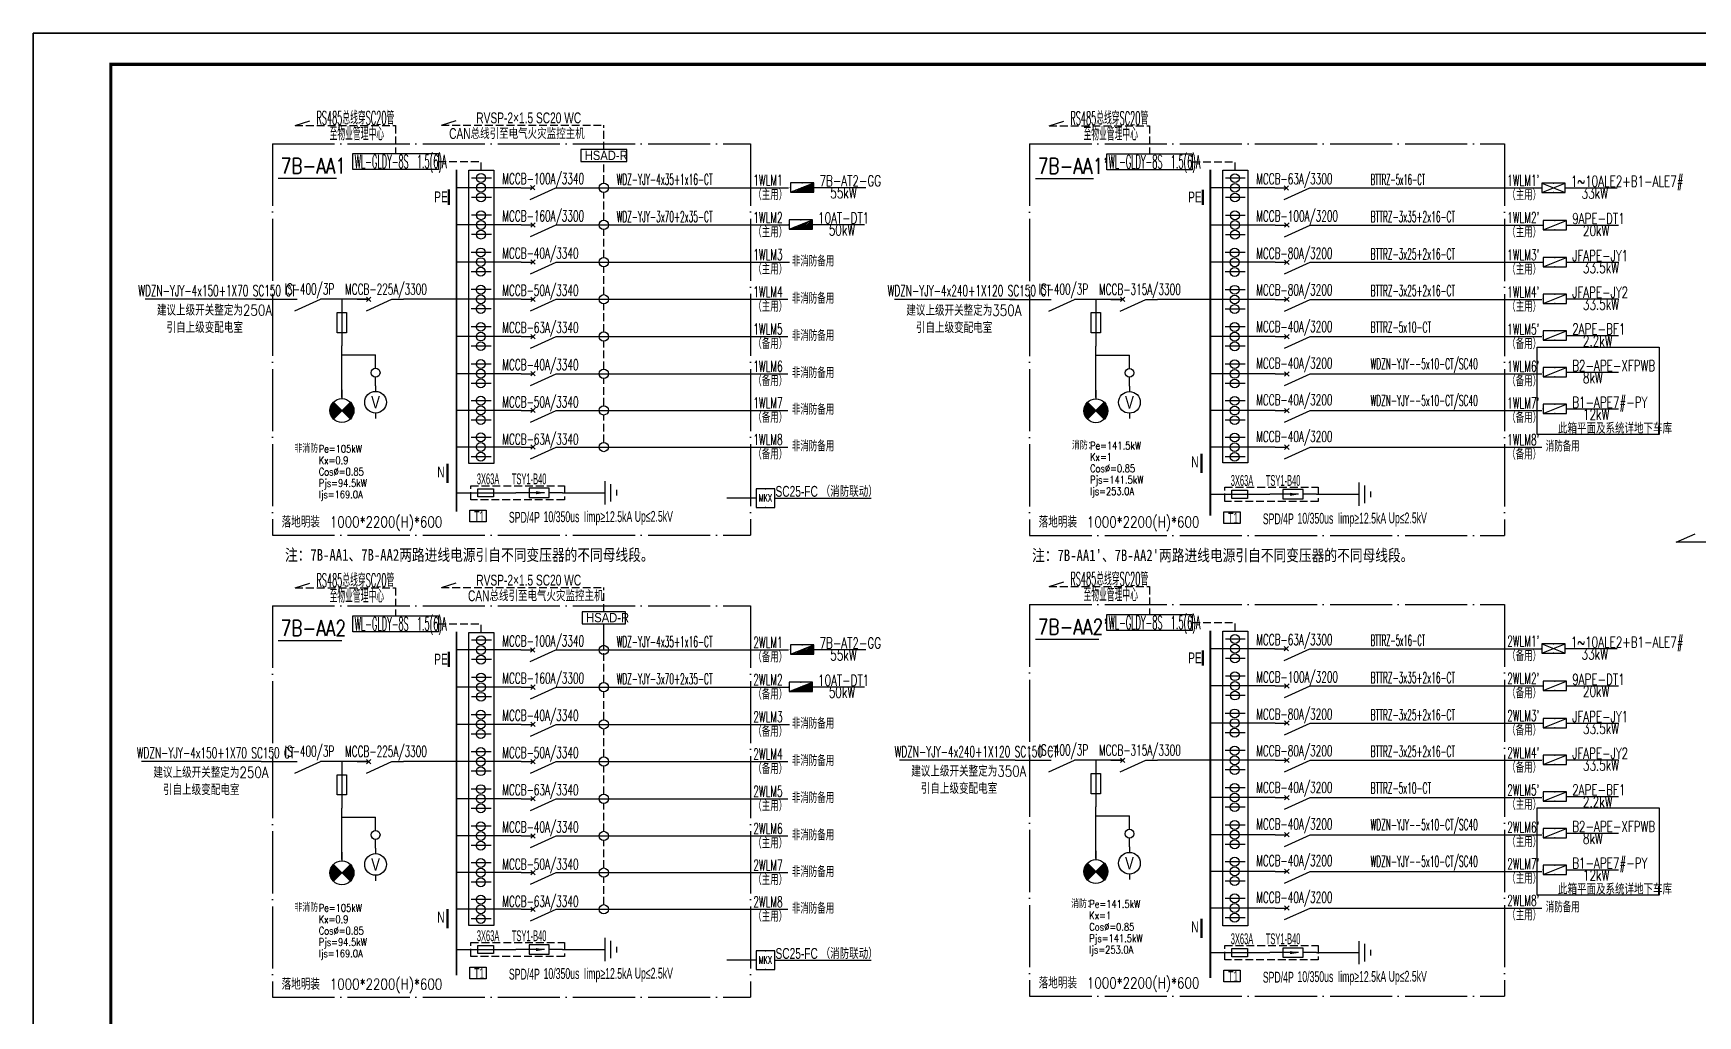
# Model space of a CAD drawing. Extents: x -127004 to 341119, y -13158 to 456864.
# Drawn here: x 240931 to 294555, y 214710 to 246361 of the extents above; entities that cross this region are included whole.
import ezdxf
from ezdxf.enums import TextEntityAlignment as Align

# ---------------------------------------------------------------- set-up
doc = ezdxf.new("R2010")
doc.units = 0
doc.header["$LTSCALE"] = 1000
doc.linetypes.add('DASH', pattern=[0.35, 0.25, -0.1])
doc.linetypes.add('DOTE', pattern=[2.42, 2, -0.2, 0.02, -0.2])
doc.layers.get('0').update_dxf_attribs({"linetype": 'CONTINUOUS'})
for name, color, linetype in [('D-TEXT', 7, 'CONTINUOUS'), ('DIM-箱柜', 3, 'CONTINUOUS'), ('DOTLN', 2, 'DASH'), ('EL-1', 4, 'DASH'), ('ELEMENT', 3, 'CONTINUOUS'), ('EQUIP-照明', 3, 'CONTINUOUS'), ('EQUIP-箱柜', 3, 'CONTINUOUS'), ('PUB_TEXT', 7, 'CONTINUOUS'), ('SHEBEI', 7, 'CONTINUOUS'), ('SIG_TEXT', 7, 'CONTINUOUS'), ('TEL_TEXT', 3, 'CONTINUOUS'), ('TEL_TITLE', 7, 'CONTINUOUS'), ('WIRE', 4, 'CONTINUOUS'), ('WIRE-照明', 1, 'CONTINUOUS'), ('XT', 6, 'CONTINUOUS'), ('内审意见修改', 2, 'CONTINUOUS')]:
    doc.layers.add(name, color=color, linetype=linetype)
doc.layers.add('内审要求修改2.10', color=6, linetype='CONTINUOUS', plot=False)
doc.styles.add('_COMPLEX', font='ros.shx', dxfattribs={"width": 0.6, "bigfont": 'jd.shx'})
doc.styles.add('_HZTXT', font='ROMANS2', dxfattribs={"width": 0.8, "bigfont": 'HZDF2'})
doc.styles.add('_SIMPLEX', font='SIMPLEX.shx', dxfattribs={"width": 0.8})
doc.styles.add('_TCH_LABEL', font='COMPLEX', dxfattribs={"bigfont": 'GBCBIG'})
doc.styles.add('_TEL_DIM', font='ROMANS2', dxfattribs={"width": 0.8, "height": 3.5, "bigfont": 'HZDF2'})
doc.styles.add('_XCSG', font='XCSG.shx', dxfattribs={"width": 0.6})
doc.styles.add('B', font='ROMANS2', dxfattribs={"width": 0.8, "bigfont": 'HZDF2'})
doc.styles.get("Standard").update_dxf_attribs({"font": 'GBENOR', "bigfont": 'GBCBIG'})
doc.styles.add('黑体', font='simhei.ttf', dxfattribs={"width": 0.8})

# ---------------------------------------------------------------- blocks, each defined once
blk = doc.blocks.new('SADF AGF AERG AER GER')
at = {"layer": 'DIM-箱柜'}
blk.add_lwpolyline([(-462150, -1228514), (-378050, -1228514), (-378050, -1287914), (-462150, -1287914)], close=True, dxfattribs=at)
blk = doc.blocks.new('A$C6873132B')
at = {"layer": 'DIM-箱柜'}
blk.add_blockref('SADF AGF AERG AER GER', (378050, 1287914), dxfattribs=at)
blk = doc.blocks.new('M_M0')
blk.add_line((-0.25, -0.2), (0, -0.75))
for points in [[(0, 0), (0, -0.25)], [(0, -1), (0, -0.75)]]:
    blk.add_lwpolyline(points)
at = {"width": 0.8, "flags": 9}
blk.add_attdef('S', (0.25, -0.5), '', height=0.2, dxfattribs=at)
blk = doc.blocks.new('M_M7')
for p, q in [((-0.25, -0.2), (0, -0.75)), ((-0.047, -0.297), (0.047, -0.203)), ((-0.047, -0.203), (0.047, -0.297))]:
    blk.add_line(p, q)
for points in [[(0, 0), (0, -0.25)], [(0, -0.75), (0, -1)]]:
    blk.add_lwpolyline(points)
at = {"width": 0.8, "flags": 9}
blk.add_attdef('S', (0.25, -0.5), '', height=0.2, dxfattribs=at)
blk = doc.blocks.new('M_M58MSL')
for points in [[(0, 0), (0, -0.167)], [(0, -0.833), (0, -1)]]:
    blk.add_lwpolyline(points)
blk.add_circle((0, -0.5), 0.333)
at = {"style": '_SIMPLEX', "width": 0.8, "flags": 8}
blk.add_attdef('$TEXT$', text='', height=0.333, dxfattribs=at).set_placement((0, -0.5), align=Align.MIDDLE_CENTER)
at = {"width": 0.8, "flags": 9}
blk.add_attdef('S', (0.25, -0.5), '', height=0.2, dxfattribs=at)
blk = doc.blocks.new('M_M12')
for p, q in [((-0.1, -0.717), (-0.1, -0.283)), ((-0.1, -0.283), (0.1, -0.283)), ((0.1, -0.283), (0.1, -0.717)), ((0.1, -0.717), (-0.1, -0.717))]:
    blk.add_line(p, q)
blk.add_lwpolyline([(0, 0), (0, -1)])
at = {"width": 0.8, "flags": 9}
blk.add_attdef('S', (0.25, -0.5), '', height=0.2, dxfattribs=at)
blk = doc.blocks.new('M_M57DRB')
for p, q in [((0.259, -0.374), (-0.259, -0.893)), ((0.259, -0.893), (-0.259, -0.374))]:
    blk.add_line(p, q)
blk.add_lwpolyline([(0, 0), (0, -0.267)])
blk.add_circle((0, -0.633), 0.367)
for points in [[(-0.13, -0.763), (-0.354, -0.538), (0, -0.633), (-0.259, -0.374)], [(0.13, -0.504), (0.354, -0.728), (0, -0.633), (0.259, -0.893)], [(0.225, -0.409), (0.354, -0.538), (0.13, -0.504), (0.354, -0.728)], [(0.259, -0.374), (0.259, -0.374), (0.225, -0.409), (0.354, -0.538)], [(-0.225, -0.858), (-0.354, -0.728), (-0.13, -0.763), (-0.354, -0.538)], [(-0.259, -0.893), (-0.259, -0.893), (-0.225, -0.858), (-0.354, -0.728)]]:
    blk.add_solid(points)
at = {"width": 0.8, "flags": 9}
blk.add_attdef('S', (0.25, -0.5), '', height=0.2, dxfattribs=at)
blk = doc.blocks.new('$equip$00001781')
blk.add_circle((0, 0), 0.5)
at = {"flags": 9}
blk.add_attdef('A', (0, 0), '', height=0.00002, dxfattribs=at)
blk = doc.blocks.new('$equip_U$00000105(JDQINJING)')
for p, q in [((0.5, 1), (-0.5, 1)), ((-0.5, 1), (-0.5, 0)), ((0.5, 0), (0.5, 1)), ((-0.5, 0), (0.5, 0))]:
    blk.add_line(p, q)
for p in [(0, 1), (-0.5, 0.5), (0, 0), (0.5, 0.5)]:
    blk.add_point(p)
at = {"color": 7, "style": '_TEL_DIM'}
blk.add_attdef('$TEXT$', text='', height=0.4, dxfattribs=at).set_placement((-0.002, 0.507), align=Align.MIDDLE_CENTER)
at = {"color": 7, "style": '_TEL_DIM', "flags": 1}
blk.add_attdef('A', text='', height=0.00002, dxfattribs=at).set_placement((0, 0), align=Align.MIDDLE_CENTER)
blk = doc.blocks.new('*X33')
at = {"color": 0}
for p, q in [((-247, 0), (-246, 2)), ((-212, 0), (-187, 25)), ((-177, 0), (-128, 49)), ((-141, 0), (-69, 72)), ((-106, 0), (-10, 96)), ((-71, 0), (49, 120)), ((-35, 0), (108, 143)), ((0, 0), (167, 167)), ((35, 0), (226, 190)), ((71, 0), (250, 179)), ((106, 0), (250, 144)), ((141, 0), (250, 109)), ((177, 0), (250, 73)), ((212, 0), (250, 38)), ((247, 0), (250, 3))]:
    blk.add_line(p, q, dxfattribs=at)
blk = doc.blocks.new('$equip$00001425')
for p, q in [((-0.75, 0), (0.75, 0.6)), ((0.75, 0.6), (-0.75, 0.6)), ((-0.75, 0.6), (-0.75, 0)), ((-0.75, 0), (0.75, 0)), ((0.75, 0), (0.75, 0.6))]:
    blk.add_line(p, q)
for p in [(-0.75, 0.3), (0, 0.6), (0, 0), (0.75, 0.3)]:
    blk.add_point(p)
blk.add_solid([(-0.75, 0), (0.75, 0), (0.75, 0.6)])
at = {"xscale": 0.00300000000061118, "yscale": 0.00300000000061118, "zscale": 0.00300000000061118}
blk.add_blockref('*X33', (0, 0), dxfattribs=at)
at = {"style": '_TCH_LABEL', "flags": 9}
blk.add_attdef('A', (0, 0), '', height=0.00002, dxfattribs=at)
blk = doc.blocks.new('M_M24')
for p, q in [((-0.25, -0.375), (0.25, -0.375)), ((-0.1875, -0.5), (0.1875, -0.5)), ((-0.0625, -0.625), (0.0625, -0.625))]:
    blk.add_line(p, q)
blk.add_lwpolyline([(0, 0), (0, -0.375)])
at = {"width": 0.8, "flags": 9}
blk.add_attdef('S', (0.25, -0.5), '', height=0.2, dxfattribs=at)
blk = doc.blocks.new('M_M17')
for p, q in [((-0.1, -0.717), (-0.1, -0.283)), ((-0.1, -0.283), (0.1, -0.283)), ((0.1, -0.283), (0.1, -0.717)), ((0, -0.383), (0, -0.717)), ((0.1, -0.717), (-0.1, -0.717))]:
    blk.add_line(p, q)
for points in [[(0, 0), (0, -0.283)], [(0, -0.717), (0, -1)]]:
    blk.add_lwpolyline(points)
for points in [[(-0.033, -0.567), (0.033, -0.567), (0, -0.367), (0.033, -0.567)], [(0.033, -0.567), (0, -0.367), (-0.033, -0.567), (0.033, -0.567)], [(0, -0.367), (-0.033, -0.567), (0.033, -0.567), (0, -0.367)]]:
    blk.add_solid(points)
at = {"width": 0.8, "flags": 9}
blk.add_attdef('S', (0.25, -0.5), '', height=0.2, dxfattribs=at)
blk = doc.blocks.new('T1')
at = {"layer": 'DOTLN', "linetype": 'DASH', "elevation": -4260}
blk.add_lwpolyline([(42028, 231032), (45043, 231032), (45043, 230576), (42028, 230576)], close=True, dxfattribs=at)
at = {"layer": 'ELEMENT', "elevation": -4260}
blk.add_lwpolyline([(42254, 230674), (42254, 230934), (42764, 230934), (42764, 230674)], close=True, dxfattribs=at)
at = {"layer": 'TEL_TEXT', "ltscale": 2}
blk.add_lwpolyline([(41994, 230241), (42528, 230241), (42528, 229865), (41994, 229865)], close=True, dxfattribs=at)
at = {"layer": 'WIRE-照明'}
for p, q in [((41567, 230804), (42330, 230804)), ((42330, 230804), (43480, 230804)), ((44980, 230804), (45793, 230804))]:
    blk.add_line(p, q, dxfattribs=at)
at = {"layer": 'ELEMENT', "yscale": 1500, "zscale": 1500}
for name, p, xscale, rotation in [('M_M24', (45793, 230804), 1500, 90), ('M_M17', (44980, 230804), -1500, 270)]:
    blk.add_blockref(name, p, dxfattribs=dict(at, xscale=xscale, rotation=rotation))
at = {"layer": 'TEL_TEXT', "ltscale": 2, "style": '_COMPLEX'}
for s, width, p in [('3X63A      TSY1-B40', 0.5, (42222, 231075)), ('T1', 0.6, (42135, 229861)), ('SPD/4P', 0.6, (43255, 229838)), ('10/350us', 0.6, (44372, 229857)), ('Iimp≥12.5kA', 0.6, (45671, 229858)), ('Up≤2.5kV', 0.6, (47309, 229868))]:
    blk.add_text(s, height=350, dxfattribs=dict(at, width=width)).set_placement(p)
blk = doc.blocks.new('$equip$00001424')
for p, q in [((-0.75, 0), (0.75, 0.6)), ((-0.75, 0.6), (0.75, 0)), ((0.75, 0.6), (-0.75, 0.6)), ((-0.75, 0.6), (-0.75, 0)), ((-0.75, 0), (0.75, 0)), ((0.75, 0), (0.75, 0.6))]:
    blk.add_line(p, q)
for p in [(-0.75, 0.3), (0, 0.6), (0, 0), (0.75, 0.3)]:
    blk.add_point(p)
at = {"style": '_TCH_LABEL', "flags": 9}
blk.add_attdef('A', (0, 0), '', height=0.00002, dxfattribs=at)
blk = doc.blocks.new('$equip$00001416')
for p, q in [((0.75, 0.6), (-0.75, 0.6)), ((-0.75, 0), (0.75, 0.6)), ((-0.75, 0.6), (-0.75, 0)), ((-0.75, 0), (0.75, 0)), ((0.75, 0), (0.75, 0.6))]:
    blk.add_line(p, q)
for p in [(-0.75, 0.3), (0, 0.6), (0, 0), (0.75, 0.3)]:
    blk.add_point(p)
at = {"style": '_TCH_LABEL', "flags": 9}
blk.add_attdef('A', (0, 0), '', height=0.00002, dxfattribs=at)

msp = doc.modelspace()

# ---------------------------------------------------------------- linework, layer by layer
at = {"color": 0}
for p, q in [((249367, 243386, 0), (249844, 243538, 0)), ((254082, 243399), (254559, 243550)), ((273657, 243382, 0), (274134, 243534, 0)), ((249367, 228494, 0), (249844, 228645, 0)), ((254082, 228506), (254559, 228658)), ((273657, 228534, 0), (274134, 228686, 0))]:
    msp.add_line(p, q, dxfattribs=at)
at = {"linetype": 'DASH'}
for p, q in [((249367, 243386, 0), (252604, 243386, 0)), ((252604, 243386, 0), (252604, 242486, 0)), ((254082, 243399), (259312, 243399)), ((259312, 242613), (259312, 243399)), ((273657, 243382, 0), (276894, 243382, 0)), ((276894, 243382, 0), (276894, 242482, 0)), ((253982, 242227), (255365, 242227)), ((255365, 241950), (255365, 242227)), ((259312, 241535), (259312, 242228)), ((278272, 242223), (279655, 242223)), ((279655, 241946), (279655, 242223)), ((259312, 240337), (259312, 241235)), ((259312, 239138), (259312, 240024)), ((259312, 237940), (259312, 238825)), ((259312, 236741), (259312, 237640)), ((259312, 235542), (259312, 236441)), ((259312, 234362), (259312, 235242)), ((259312, 233181), (259312, 234062)), ((249367, 228494, 0), (252604, 228494, 0)), ((252604, 228494, 0), (252604, 227594, 0)), ((254082, 228506), (259312, 228506)), ((259312, 227721), (259312, 228506)), ((273657, 228534, 0), (276894, 228534, 0)), ((276894, 228534, 0), (276894, 227634, 0)), ((278272, 227375), (279655, 227375)), ((279655, 227098), (279655, 227375)), ((253982, 227335), (255365, 227335)), ((255365, 227058), (255365, 227335)), ((259312, 225444), (259312, 227336)), ((259312, 226643), (259312, 227336)), ((259312, 225444), (259312, 226343)), ((259312, 224246), (259312, 225131)), ((259312, 223047), (259312, 223933)), ((259312, 221848), (259312, 222747)), ((259312, 220650), (259312, 221548)), ((259312, 219469), (259312, 220350)), ((259312, 218288), (259312, 219169))]:
    msp.add_line(p, q, dxfattribs=at)
at = {"color": 2, "elevation": 0}
for points in [[(251226, 242486), (253982, 242486), (253982, 241968), (251226, 241968)], [(275515, 242482), (278272, 242482), (278272, 241964), (275515, 241964)], [(251226, 227594), (253982, 227594), (253982, 227075), (251226, 227075)], [(275515, 227634), (278272, 227634), (278272, 227116), (275515, 227116)]]:
    msp.add_lwpolyline(points, close=True, dxfattribs=at)
at = {"color": 0}
for points in [[(254961, 241950), (255770, 241950), (255770, 232497), (254961, 232497)], [(279251, 241946), (280059, 241946), (280059, 232521), (279251, 232521)], [(254961, 227058), (255770, 227058), (255770, 217614), (254961, 217614)], [(279251, 227098), (280059, 227098), (280059, 217608), (279251, 217608)]]:
    msp.add_lwpolyline(points, close=True, dxfattribs=at)
at = {"linetype": 'Continuous', "const_width": 72.9}
for points in [[(254318, 241331), (254318, 240834)], [(278608, 241327), (278608, 240830)], [(278566, 232816), (278566, 232198)], [(254277, 232490), (254277, 231872)], [(254318, 226438), (254318, 225942)], [(278608, 226479), (278608, 225982)], [(254277, 218145), (254277, 217527)], [(278566, 217834), (278566, 217216)]]:
    msp.add_lwpolyline(points, dxfattribs=at)
for points in [[(289381, 236252), (293316, 236252), (293316, 233438), (289381, 233438)], [(289381, 221405), (293316, 221405), (293316, 218590), (289381, 218590)]]:
    msp.add_lwpolyline(points, close=True)
at = {"color": 2}
for centre in [(255356, 241697, 0), (255356, 241385, 0), (279645, 241693, 0), (279645, 241381, 0), (255356, 241075, 0), (279645, 241071, 0), (255356, 240499, 0), (255356, 240187, 0), (279645, 240495, 0), (279645, 240183, 0), (255356, 239876, 0), (279645, 239872, 0), (255348, 239300, 0), (279637, 239296, 0), (255348, 238988, 0), (255348, 238678, 0), (279637, 238984, 0), (279637, 238673, 0), (255348, 238102, 0), (279637, 238097, 0), (255348, 237790, 0), (255348, 237479, 0), (279637, 237785, 0), (279637, 237475, 0), (255348, 236903, 0), (279637, 236899, 0), (255348, 236591, 0), (279637, 236587, 0), (255348, 236280, 0), (279637, 236276, 0), (255348, 235704, 0), (255348, 235392, 0), (279637, 235700, 0), (279637, 235388, 0), (255348, 235082, 0), (279637, 235078, 0), (255348, 234524, 0), (255348, 234212, 0), (279637, 234519, 0), (279637, 234207, 0), (255348, 233901, 0), (279637, 233897, 0), (255348, 233343, 0), (279637, 233339, 0), (255348, 233031, 0), (255348, 232720, 0), (279637, 233027, 0), (279637, 232716, 0), (255356, 226805, 0), (279645, 226845, 0), (255356, 226493, 0), (255356, 226182, 0), (279645, 226533, 0), (279645, 226223, 0), (279645, 225647, 0), (255356, 225606, 0), (255356, 225294, 0), (279645, 225335, 0), (255356, 224984, 0), (279645, 225024, 0), (255348, 224408, 0), (255348, 224096, 0), (279637, 224448, 0), (279637, 224136, 0), (255348, 223785, 0), (279637, 223826, 0), (255348, 223209, 0), (279637, 223250, 0), (279637, 222938, 0), (255348, 222897, 0), (255348, 222587, 0), (279637, 222627, 0), (255348, 222010, 0), (279637, 222051, 0), (255348, 221698, 0), (255348, 221388, 0), (279637, 221739, 0), (279637, 221429, 0), (255348, 220812, 0), (279637, 220852, 0), (255348, 220500, 0), (279637, 220540, 0), (255348, 220189, 0), (279637, 220230, 0), (255348, 219631, 0), (255348, 219319, 0), (279637, 219672, 0), (279637, 219360, 0), (255348, 219009, 0), (279637, 219049, 0), (255348, 218450, 0), (255348, 218138, 0), (279637, 218491, 0), (279637, 218179, 0), (255348, 217828, 0), (279637, 217868, 0)]:
    msp.add_circle(centre, 143, dxfattribs=at)
for centre in [(251959, 235426), (276248, 235422), (251959, 220534), (276248, 220574)]:
    msp.add_circle(centre, 143)
at = {"layer": 'EQUIP-照明', "linetype": 'ByBlock'}
for points in [[(258571, 242228), (260053, 242228), (260053, 242613), (258571, 242613)], [(258616, 227336), (260007, 227336), (260007, 227721), (258616, 227721)]]:
    msp.add_lwpolyline(points, close=True, dxfattribs=at)
at = {"layer": 'PUB_TEXT', "color": 2}
for p, q in [((250699, 241680), (248825, 241680)), ((275091, 241676), (273216, 241676)), ((250869, 226788), (248825, 226788)), ((275260, 226828), (273216, 226828))]:
    msp.add_line(p, q, dxfattribs=at)
at = {"layer": 'SHEBEI', "linetype": 'DOTE'}
for p, q in [((248638, 242804), (264038, 242804)), ((248638, 242804), (248638, 230191)), ((264038, 242804), (264038, 230191)), ((273030, 242800), (288328, 242800)), ((273030, 242800), (273030, 230177)), ((288328, 242800), (288328, 230177)), ((248638, 230191), (264038, 230191)), ((273030, 230177), (288328, 230177)), ((248638, 227912), (264038, 227912)), ((248638, 227912), (248638, 215304)), ((264038, 227912), (264038, 215304)), ((273030, 227953), (288328, 227953)), ((273030, 227953), (273030, 215340)), ((288328, 227953), (288328, 215340)), ((248638, 215304), (264038, 215304)), ((273030, 215340), (288328, 215340))]:
    msp.add_line(p, q, dxfattribs=at)
at = {"layer": 'TEL_TITLE'}
msp.add_lwpolyline([(240931, 186961), (325031, 186961), (325031, 246361), (240931, 246361)], close=True, dxfattribs=at)
at = {"layer": 'TEL_TITLE', "const_width": 100}
msp.add_lwpolyline([(243431, 187961), (324031, 187961), (324031, 245361), (243431, 245361)], close=True, dxfattribs=at)
at = {"layer": 'WIRE', "color": 4}
for p, q in [((255690, 241697, 0), (255048, 241697, 0)), ((255690, 241385, 0), (255048, 241385, 0)), ((279980, 241693, 0), (279337, 241693, 0)), ((279980, 241381, 0), (279337, 241381, 0)), ((255690, 241075, 0), (255048, 241075, 0)), ((279980, 241071, 0), (279337, 241071, 0)), ((255690, 240499, 0), (255048, 240499, 0)), ((279980, 240495, 0), (279337, 240495, 0)), ((255690, 240187, 0), (255048, 240187, 0)), ((255690, 239876, 0), (255048, 239876, 0)), ((279980, 240183, 0), (279337, 240183, 0)), ((279980, 239872, 0), (279337, 239872, 0)), ((255683, 239300, 0), (255040, 239300, 0)), ((279972, 239296, 0), (279329, 239296, 0)), ((255683, 238988, 0), (255040, 238988, 0)), ((255683, 238678, 0), (255040, 238678, 0)), ((279972, 238984, 0), (279329, 238984, 0)), ((279972, 238673, 0), (279329, 238673, 0)), ((255683, 238102, 0), (255040, 238102, 0)), ((279972, 238097, 0), (279329, 238097, 0)), ((255683, 237790, 0), (255040, 237790, 0)), ((279972, 237785, 0), (279329, 237785, 0)), ((255683, 237479, 0), (255040, 237479, 0)), ((279972, 237475, 0), (279329, 237475, 0)), ((255683, 236903, 0), (255040, 236903, 0)), ((255683, 236591, 0), (255040, 236591, 0)), ((279972, 236899, 0), (279329, 236899, 0)), ((279972, 236587, 0), (279329, 236587, 0)), ((255683, 236280, 0), (255040, 236280, 0)), ((279972, 236276, 0), (279329, 236276, 0)), ((255683, 235704, 0), (255040, 235704, 0)), ((279972, 235700, 0), (279329, 235700, 0)), ((255683, 235392, 0), (255040, 235392, 0)), ((255683, 235082, 0), (255040, 235082, 0)), ((279972, 235388, 0), (279329, 235388, 0)), ((279972, 235078, 0), (279329, 235078, 0)), ((255683, 234524, 0), (255040, 234524, 0)), ((279972, 234519, 0), (279329, 234519, 0)), ((255683, 234212, 0), (255040, 234212, 0)), ((255683, 233901, 0), (255040, 233901, 0)), ((279972, 234207, 0), (279329, 234207, 0)), ((279972, 233897, 0), (279329, 233897, 0)), ((255683, 233343, 0), (255040, 233343, 0)), ((279972, 233339, 0), (279329, 233339, 0)), ((255683, 233031, 0), (255040, 233031, 0)), ((279972, 233027, 0), (279329, 233027, 0)), ((255683, 232720, 0), (255040, 232720, 0)), ((279972, 232716, 0), (279329, 232716, 0)), ((279980, 226845, 0), (279337, 226845, 0)), ((255690, 226805, 0), (255048, 226805, 0)), ((255690, 226493, 0), (255048, 226493, 0)), ((279980, 226533, 0), (279337, 226533, 0)), ((255690, 226182, 0), (255048, 226182, 0)), ((279980, 226223, 0), (279337, 226223, 0)), ((255690, 225606, 0), (255048, 225606, 0)), ((255690, 225294, 0), (255048, 225294, 0)), ((279980, 225647, 0), (279337, 225647, 0)), ((279980, 225335, 0), (279337, 225335, 0)), ((255690, 224984, 0), (255048, 224984, 0)), ((279980, 225024, 0), (279337, 225024, 0)), ((255683, 224408, 0), (255040, 224408, 0)), ((279972, 224448, 0), (279329, 224448, 0)), ((255683, 224096, 0), (255040, 224096, 0)), ((255683, 223785, 0), (255040, 223785, 0)), ((279972, 224136, 0), (279329, 224136, 0)), ((279972, 223826, 0), (279329, 223826, 0)), ((255683, 223209, 0), (255040, 223209, 0)), ((279972, 223250, 0), (279329, 223250, 0)), ((255683, 222897, 0), (255040, 222897, 0)), ((255683, 222587, 0), (255040, 222587, 0)), ((279972, 222938, 0), (279329, 222938, 0)), ((279972, 222627, 0), (279329, 222627, 0)), ((255683, 222010, 0), (255040, 222010, 0)), ((279972, 222051, 0), (279329, 222051, 0)), ((255683, 221698, 0), (255040, 221698, 0)), ((279972, 221739, 0), (279329, 221739, 0)), ((255683, 221388, 0), (255040, 221388, 0)), ((279972, 221429, 0), (279329, 221429, 0)), ((255683, 220812, 0), (255040, 220812, 0)), ((255683, 220500, 0), (255040, 220500, 0)), ((279972, 220852, 0), (279329, 220852, 0)), ((279972, 220540, 0), (279329, 220540, 0)), ((255683, 220189, 0), (255040, 220189, 0)), ((279972, 220230, 0), (279329, 220230, 0)), ((255683, 219631, 0), (255040, 219631, 0)), ((279972, 219672, 0), (279329, 219672, 0)), ((279972, 219360, 0), (279329, 219360, 0)), ((255683, 219319, 0), (255040, 219319, 0)), ((255683, 219009, 0), (255040, 219009, 0)), ((279972, 219049, 0), (279329, 219049, 0)), ((255683, 218450, 0), (255040, 218450, 0)), ((279972, 218491, 0), (279329, 218491, 0)), ((255683, 218138, 0), (255040, 218138, 0)), ((255683, 217828, 0), (255040, 217828, 0)), ((279972, 218179, 0), (279329, 218179, 0)), ((279972, 217868, 0), (279329, 217868, 0))]:
    msp.add_line(p, q, dxfattribs=at)
at = {"layer": 'WIRE-照明'}
for p, q in [((256641, 241385), (254566, 241385)), ((258141, 241385), (259169, 241385)), ((258687, 241385), (265258, 241385)), ((266081, 241397), (267755, 241397)), ((280931, 241381), (278856, 241381)), ((282431, 241381), (283459, 241381)), ((282977, 241381), (289547, 241381)), ((290287, 241384), (291961, 241384)), ((256653, 240187), (254566, 240187)), ((258153, 240187), (259252, 240187)), ((258770, 240187), (265290, 240187)), ((266035, 240199), (267708, 240199)), ((280943, 240183), (278856, 240183)), ((282443, 240183), (283542, 240183)), ((283059, 240183), (289580, 240183)), ((290330, 240183), (292004, 240183)), ((256653, 238988), (254566, 238988)), ((258153, 238988), (259252, 238988)), ((258770, 238988), (265290, 238988)), ((280943, 238984), (278856, 238984)), ((282443, 238984), (283542, 238984)), ((283059, 238984), (289580, 238984)), ((290330, 238984), (292004, 238984)), ((248272, 237790), (244532, 237790)), ((248104, 237790), (249166, 237790)), ((251700, 237790), (250463, 237790)), ((254566, 237790), (252862, 237790)), ((256653, 237790), (254566, 237790)), ((258153, 237790), (259252, 237790)), ((258770, 237790), (265243, 237790)), ((272561, 237785), (268675, 237785)), ((272394, 237785), (273456, 237785)), ((275990, 237785), (274752, 237785)), ((278856, 237785), (277152, 237785)), ((280943, 237785), (278856, 237785)), ((282443, 237785), (283542, 237785)), ((283059, 237785), (289533, 237785)), ((290330, 237803), (292004, 237803)), ((256653, 236591), (254566, 236591)), ((258153, 236591), (259252, 236591)), ((258770, 236591), (265243, 236591)), ((280943, 236587), (278856, 236587)), ((282443, 236587), (283542, 236587)), ((283059, 236587), (289533, 236587)), ((290330, 236622), (292004, 236622)), ((250876, 234630), (250876, 236290)), ((250876, 236000), (251959, 236000)), ((251959, 235571), (251959, 236000)), ((275166, 234626), (275166, 236285)), ((275166, 235996), (276248, 235996)), ((276248, 235567), (276248, 235996)), ((290330, 235442), (292004, 235442)), ((251959, 235000), (251959, 235285)), ((256653, 235392), (254566, 235392)), ((258153, 235392), (259252, 235392)), ((258770, 235392), (265243, 235392)), ((276248, 234996), (276248, 235281)), ((280943, 235388), (278856, 235388)), ((282443, 235388), (283542, 235388)), ((283059, 235388), (289533, 235388)), ((256653, 234212), (254566, 234212)), ((258153, 234212), (259252, 234212)), ((258770, 234212), (265243, 234212)), ((280943, 234207), (278856, 234207)), ((282443, 234207), (283542, 234207)), ((283059, 234207), (289533, 234207)), ((290330, 234261), (292004, 234261)), ((256653, 233031), (254566, 233031)), ((258153, 233031), (259252, 233031)), ((258770, 233031), (265243, 233031)), ((280943, 233027), (278856, 233027)), ((282443, 233027), (283542, 233027)), ((283059, 233027), (289533, 233027)), ((264219, 231387), (263271, 231387)), ((264819, 231387), (267925, 231387)), ((256641, 226493), (254566, 226493)), ((258141, 226493), (259169, 226493)), ((258141, 226493), (259169, 226493)), ((258687, 226493), (265258, 226493)), ((266081, 226505), (267755, 226505)), ((280931, 226533), (278856, 226533)), ((282431, 226533), (283459, 226533)), ((282431, 226533), (283459, 226533)), ((282431, 226533), (283459, 226533)), ((282977, 226533), (289547, 226533)), ((290287, 226536), (291961, 226536)), ((256653, 225294), (254566, 225294)), ((258153, 225294), (259252, 225294)), ((258153, 225294), (259252, 225294)), ((258770, 225294), (265290, 225294)), ((266035, 225306), (267708, 225306)), ((280943, 225335), (278856, 225335)), ((282443, 225335), (283542, 225335)), ((282443, 225335), (283542, 225335)), ((282443, 225335), (283542, 225335)), ((283059, 225335), (289580, 225335)), ((290330, 225335), (292004, 225335)), ((256653, 224096), (254566, 224096)), ((258153, 224096), (259252, 224096)), ((258153, 224096), (259252, 224096)), ((258770, 224096), (265290, 224096)), ((280943, 224136), (278856, 224136)), ((282443, 224136), (283542, 224136)), ((282443, 224136), (283542, 224136)), ((282443, 224136), (283542, 224136)), ((283059, 224136), (289580, 224136)), ((290330, 224136), (292004, 224136)), ((248272, 222897), (244418, 222897)), ((248272, 222897), (249166, 222897)), ((251700, 222897), (250463, 222897)), ((254566, 222897), (252862, 222897)), ((256653, 222897), (254566, 222897)), ((258153, 222897), (259252, 222897)), ((258153, 222897), (259252, 222897)), ((258770, 222897), (265243, 222897)), ((272561, 222938), (268834, 222938)), ((272561, 222938), (273456, 222938)), ((275990, 222938), (274752, 222938)), ((278856, 222938), (277152, 222938)), ((280943, 222938), (278856, 222938)), ((282443, 222938), (283542, 222938)), ((282443, 222938), (283542, 222938)), ((282443, 222938), (283542, 222938)), ((283059, 222938), (289533, 222938)), ((290330, 222955), (292004, 222955)), ((256653, 221698), (254566, 221698)), ((258153, 221698), (259252, 221698)), ((258153, 221698), (259252, 221698)), ((258770, 221698), (265243, 221698)), ((280943, 221739), (278856, 221739)), ((282443, 221739), (283542, 221739)), ((282443, 221739), (283542, 221739)), ((282443, 221739), (283542, 221739)), ((283059, 221739), (289533, 221739)), ((290330, 221775), (292004, 221775)), ((250876, 219738), (250876, 221397)), ((250876, 221108), (251959, 221108)), ((251959, 220678), (251959, 221108)), ((275166, 219779), (275166, 221438)), ((275166, 221148), (276248, 221148)), ((276248, 220719), (276248, 221148)), ((256653, 220500), (254566, 220500)), ((258153, 220500), (259252, 220500)), ((258153, 220500), (259252, 220500)), ((258770, 220500), (265243, 220500)), ((276248, 220148), (276248, 220433)), ((280943, 220540), (278856, 220540)), ((282443, 220540), (283542, 220540)), ((282443, 220540), (283542, 220540)), ((282443, 220540), (283542, 220540)), ((283059, 220540), (289533, 220540)), ((290330, 220594), (292004, 220594)), ((251959, 220108), (251959, 220393)), ((280943, 219360), (278856, 219360)), ((282443, 219360), (283542, 219360)), ((282443, 219360), (283542, 219360)), ((282443, 219360), (283542, 219360)), ((283059, 219360), (289533, 219360)), ((290330, 219413), (292004, 219413)), ((256653, 219319), (254566, 219319)), ((258153, 219319), (259252, 219319)), ((258153, 219319), (259252, 219319)), ((258770, 219319), (265243, 219319)), ((256653, 218138), (254566, 218138)), ((258153, 218138), (259252, 218138)), ((258153, 218138), (259252, 218138)), ((258770, 218138), (265243, 218138)), ((280943, 218179), (278856, 218179)), ((282443, 218179), (283542, 218179)), ((282443, 218179), (283542, 218179)), ((282443, 218179), (283542, 218179)), ((283059, 218179), (289533, 218179)), ((264219, 216499), (263271, 216499)), ((264819, 216499), (267925, 216499))]:
    msp.add_line(p, q, dxfattribs=at)
at = {"layer": 'WIRE-照明', "const_width": 60}
for points in [[(254566, 241970), (254566, 230947)], [(278856, 241966), (278856, 230823)], [(254566, 227078), (254566, 216010)], [(278856, 227119), (278856, 215924)]]:
    msp.add_lwpolyline(points, dxfattribs=at)
at = {"layer": 'XT'}
for p, q in [((293857, 229969), (294472, 230236)), ((299363, 229969), (293857, 229969))]:
    msp.add_line(p, q, dxfattribs=at)

# ---------------------------------------------------------------- block references
at = {"layer": 'DIM-箱柜'}
msp.add_blockref('SADF AGF AERG AER GER', (703081, 1474875), dxfattribs=at)
at = {"layer": 'EL-1'}
for p in [(212999, 754), (237289, 704), (212999, -13964), (237289, -14063)]:
    msp.add_blockref('T1', p, dxfattribs=at)
at = {"layer": 'ELEMENT', "xscale": 1500, "yscale": 1500, "zscale": 1500, "rotation": 90}
for p in [(256641, 241385), (280931, 241381), (256653, 240187), (280943, 240183), (256653, 238988), (280943, 238984), (251362, 237790), (256653, 237790), (275652, 237785), (280943, 237785), (256653, 236591), (280943, 236587), (256653, 235392), (280943, 235388), (256653, 234212), (280943, 234207), (256653, 233031), (280943, 233027), (256641, 226493), (256641, 226493), (280931, 226533), (256653, 225294), (256653, 225294), (280943, 225335), (256653, 224096), (256653, 224096), (280943, 224136), (251362, 222897), (256653, 222897), (256653, 222897), (275652, 222938), (280943, 222938), (256653, 221698), (256653, 221698), (280943, 221739), (256653, 220500), (256653, 220500), (280943, 220540), (256653, 219319), (256653, 219319), (280943, 219360), (280943, 218179), (256653, 218138), (256653, 218138)]:
    msp.add_blockref('M_M7', p, dxfattribs=at)
at = {"layer": 'ELEMENT', "linetype": 'ByBlock', "xscale": 1500, "yscale": 1500, "zscale": 1500, "rotation": 90}
for p in [(249060, 237790), (273350, 237785), (249060, 222897), (273350, 222938)]:
    msp.add_blockref('M_M0', p, dxfattribs=at)
at = {"layer": 'ELEMENT'}
for name, p, xscale, yscale, zscale in [('M_M12', (250876, 237790), 1500, 1500, 1500), ('M_M12', (275166, 237785), 1500, 1500, 1500), ('M_M57DRB', (250876, 234869), 1050, 1050, 1050), ('M_M57DRB', (275166, 234865), 1050, 1050, 1050), ('M_M12', (250876, 222897), 1500, 1500, 1500), ('M_M12', (275166, 222938), 1500, 1500, 1500), ('M_M57DRB', (250876, 219977), 1050, 1050, 1050), ('M_M57DRB', (275166, 220017), 1050, 1050, 1050)]:
    msp.add_blockref(name, p, dxfattribs=dict(at, xscale=xscale, yscale=yscale, zscale=zscale))
ref = msp.add_blockref('M_M58MSL', (251959, 235000), dxfattribs=dict(at, xscale=1050, yscale=1050, zscale=1050))
ref.add_attrib('$TEXT$', 'V', dxfattribs={"layer": '0', "height": 400, "style": '_XCSG', "width": 0.8, "flags": 8}).set_placement((251959, 234475), align=Align.MIDDLE_CENTER)
ref = msp.add_blockref('M_M58MSL', (276248, 234996), dxfattribs=dict(at, xscale=1050, yscale=1050, zscale=1050))
ref.add_attrib('$TEXT$', 'V', dxfattribs={"layer": '0', "height": 400, "style": '_XCSG', "width": 0.8, "flags": 8}).set_placement((276248, 234471), align=Align.MIDDLE_CENTER)
ref = msp.add_blockref('M_M58MSL', (251959, 220108), dxfattribs=dict(at, xscale=1050, yscale=1050, zscale=1050))
ref.add_attrib('$TEXT$', 'V', dxfattribs={"layer": '0', "height": 400, "style": '_XCSG', "width": 0.8, "flags": 8}).set_placement((251959, 219583), align=Align.MIDDLE_CENTER)
ref = msp.add_blockref('M_M58MSL', (276248, 220148), dxfattribs=dict(at, xscale=1050, yscale=1050, zscale=1050))
ref.add_attrib('$TEXT$', 'V', dxfattribs={"layer": '0', "height": 400, "style": '_XCSG', "width": 0.8, "flags": 8}).set_placement((276248, 219623), align=Align.MIDDLE_CENTER)
at = {"layer": 'EQUIP-照明', "linetype": 'ByBlock', "xscale": 300, "yscale": 300, "zscale": 300}
for p in [(259312, 241385), (259312, 240187), (259312, 238988), (259312, 237790), (259312, 236591), (259312, 235392), (259312, 234212), (259312, 233031), (259312, 226493), (259312, 225294), (259312, 224096), (259312, 222897), (259312, 221698), (259312, 220500), (259312, 219319), (259312, 218138)]:
    msp.add_blockref('$equip$00001781', p, dxfattribs=at)
at = {"layer": 'EQUIP-箱柜', "xscale": 500, "yscale": 500, "zscale": 500}
for name, p in [('$equip$00001425', (265706, 241247)), ('$equip$00001424', (289912, 241234)), ('$equip$00001425', (265660, 240049)), ('$equip$00001416', (289955, 240033)), ('$equip$00001416', (289955, 238834)), ('$equip$00001416', (289955, 237653)), ('$equip$00001416', (289955, 236472)), ('$equip$00001416', (289955, 235292)), ('$equip$00001416', (289955, 234111)), ('$equip$00001425', (265706, 226355)), ('$equip$00001424', (289912, 226386)), ('$equip$00001425', (265660, 225156)), ('$equip$00001416', (289955, 225185)), ('$equip$00001416', (289955, 223986)), ('$equip$00001416', (289955, 222805)), ('$equip$00001416', (289955, 221625)), ('$equip$00001416', (289955, 220444)), ('$equip$00001416', (289955, 219263))]:
    msp.add_blockref(name, p, dxfattribs=at)
at = {"layer": 'EQUIP-箱柜'}
ref = msp.add_blockref('$equip_U$00000105(JDQINJING)', (264519, 231087), dxfattribs=dict(at, xscale=600, yscale=600, zscale=600))
ref.add_attrib('$TEXT$', 'MKX', dxfattribs={"layer": '0', "color": 7, "height": 240, "style": '_TEL_DIM', "width": 0.6}).set_placement((264518, 231391), align=Align.MIDDLE_CENTER)
ref = msp.add_blockref('$equip_U$00000105(JDQINJING)', (264519, 216199), dxfattribs=dict(at, xscale=600, yscale=600, zscale=600))
ref.add_attrib('$TEXT$', 'MKX', dxfattribs={"layer": '0', "color": 7, "height": 240, "style": '_TEL_DIM', "width": 0.6}).set_placement((264518, 216503), align=Align.MIDDLE_CENTER)
at = {"layer": '内审要求修改2.10'}
msp.add_blockref('A$C6873132B', (325031, 186961), dxfattribs=at)

# ---------------------------------------------------------------- texts
at = {"layer": 'D-TEXT', "color": 0, "style": '_HZTXT', "width": 0.45}
for s, height, p in [('RS485总线穿SC20管', 428.57, (250054, 243421, 0)), ('RS485总线穿SC20管', 428.57, (274343, 243416, 0)), ('至物业管理中心', 428.6, (250477, 242908, 0)), ('至物业管理中心', 428.6, (274766, 242904, 0)), ('RS485总线穿SC20管', 428.57, (250054, 228528, 0)), ('RS485总线穿SC20管', 428.57, (274343, 228569, 0)), ('至物业管理中心', 428.6, (250477, 228015, 0)), ('至物业管理中心', 428.6, (274766, 228056, 0))]:
    msp.add_text(s, height=height, dxfattribs=at).set_placement(p)
at = {"layer": 'PUB_TEXT', "color": 2, "style": '_HZTXT', "width": 0.8}
for s, p in [('7B-AA1', (248901, 241841)), ("7B-AA1'", (273293, 241836)), ('7B-AA2', (248901, 226948)), ("7B-AA2'", (273293, 226989))]:
    msp.add_text(s, height=500, dxfattribs=at).set_placement(p)
at = {"layer": 'PUB_TEXT', "style": '_HZTXT'}
for s, height, width, p in [('WDZ-YJY-4x35+1x16-CT', 350, 0.5, (259729, 241479)), ('1WLM1', 350, 0.6, (264129, 241453)), ('（主用）', 350, 0.6, (264129, 240986)), ('7B-AT2-GG', 350, 0.7, (266261, 241432)), ('55kW', 350, 0.7, (266609, 241047)), ('BTTRZ-5x16-CT', 350, 0.45, (284019, 241474)), ("1WLM1'", 350, 0.6, (288419, 241449)), ('（主用）', 350, 0.6, (288419, 240981)), ('1~10ALE2+B1-ALE7#', 350, 0.7, (290467, 241419)), ('33kW', 350, 0.7, (290815, 241034)), ('WDZ-YJY-3x70+2x35-CT', 350, 0.5, (259729, 240280)), ('1WLM2', 350, 0.6, (264129, 240253)), ('10AT-DT1', 350, 0.7, (266214, 240234)), ('BTTRZ-3x35+2x16-CT', 350, 0.5, (284019, 240276)), ("1WLM2'", 350, 0.6, (288419, 240249)), ('9APE-DT1', 350, 0.7, (290510, 240217)), ('（主用）', 350, 0.6, (264129, 239787)), ('50kW', 350, 0.7, (266562, 239849)), ('（主用）', 350, 0.6, (288419, 239783)), ('20kW', 350, 0.7, (290858, 239833)), ('1WLM3', 350, 0.6, (264129, 239055)), ('非消防备用', 350, 0.6, (265370, 238848)), ('BTTRZ-3x25+2x16-CT', 350, 0.5, (284019, 239077)), ("1WLM3'", 350, 0.6, (288419, 239050)), ('JFAPE-JY1', 350, 0.7, (290510, 239019)), ('（主用）', 350, 0.6, (264129, 238588)), ('（主用）', 350, 0.6, (288419, 238584)), ('33.5kW', 350, 0.7, (290858, 238634)), ('WDZN-YJY-4x150+1X70 SC150 CT', 350, 0.6, (244314, 237895)), ('IS-400/3P', 350, 0.6, (249037, 237948)), ('MCCB-225A/3300', 350, 0.6, (250976, 237943)), ('1WLM4', 350, 0.6, (264129, 237856)), ('WDZN-YJY-4x240+1X120 SC150 CT', 350, 0.6, (268457, 237891)), ('IS-400/3P', 350, 0.6, (273326, 237944)), ('MCCB-315A/3300', 350, 0.6, (275265, 237939)), ('BTTRZ-3x25+2x16-CT', 350, 0.5, (284019, 237896)), ("1WLM4'", 350, 0.6, (288419, 237852)), ('JFAPE-JY2', 350, 0.7, (290510, 237838)), ('建议上级开关整定为250A', 350, 0.8, (244915, 237266)), ('（主用）', 350, 0.6, (264129, 237390)), ('非消防备用', 350, 0.6, (265370, 237649)), ('建议上级开关整定为350A', 350, 0.8, (269058, 237261)), ('（主用）', 350, 0.6, (288419, 237386)), ('33.5kW', 350, 0.7, (290858, 237453)), ('引自上级变配电室', 350, 0.8, (245222, 236709)), ('引自上级变配电室', 350, 0.8, (269365, 236705)), ('BTTRZ-5x10-CT', 350, 0.5, (284019, 236716)), ('1WLM5', 350, 0.6, (264129, 236657)), ('（备用）', 350, 0.6, (264129, 236191)), ('非消防备用', 350, 0.6, (265370, 236451)), ("1WLM5'", 350, 0.6, (288419, 236653)), ('（备用）', 350, 0.6, (288419, 236187)), ('2APE-BF1', 350, 0.7, (290510, 236657)), ('2.2kW', 350, 0.7, (290858, 236272)), ('WDZN-YJY--5x10-CT/SC40', 350, 0.5, (284019, 235535)), ('1WLM6', 350, 0.6, (264129, 235459)), ('非消防备用', 350, 0.6, (265370, 235252)), ("1WLM6'", 350, 0.6, (288419, 235455)), ('B2-APE-XFPWB', 350, 0.7, (290510, 235476)), ('8kW', 350, 0.7, (290858, 235092)), ('（备用）', 350, 0.6, (264129, 234993)), ('（备用）', 350, 0.6, (288419, 234988)), ('1WLM7', 350, 0.6, (264129, 234278)), ('非消防备用', 350, 0.6, (265370, 234071)), ('WDZN-YJY--5x10-CT/SC40', 350, 0.5, (284019, 234354)), ("1WLM7'", 350, 0.6, (288419, 234274)), ('B1-APE7#-PY', 350, 0.7, (290510, 234296)), ('（备用）', 350, 0.6, (264129, 233812)), ('（备用）', 350, 0.6, (288419, 233808)), ('此箱平面及系统详地下车库', 350, 0.7, (290054, 233463)), ('12kW', 350, 0.7, (290858, 233911)), ('1WLM8', 350, 0.6, (264129, 233097)), ('非消防备用', 350, 0.6, (265370, 232891)), ("1WLM8'", 350, 0.6, (288419, 233093)), ('消防备用', 350, 0.6, (289660, 232886)), ('（备用）', 350, 0.6, (264129, 232631)), ('（备用）', 350, 0.6, (288419, 232627)), ('落地明装', 367.5, 0.8, (248931, 230437)), ('1000*2200(H)*600', 350, 0.8, (250484, 230443)), ('落地明装', 367.5, 0.8, (273323, 230433)), ('1000*2200(H)*600', 350, 0.8, (274876, 230439)), ('WDZ-YJY-4x35+1x16-CT', 350, 0.5, (259729, 226586)), ('2WLM1', 350, 0.6, (264129, 226561)), ('7B-AT2-GG', 350, 0.7, (266261, 226540)), ('BTTRZ-5x16-CT', 350, 0.45, (284019, 226627)), ("2WLM1'", 350, 0.6, (288419, 226601)), ('1~10ALE2+B1-ALE7#', 350, 0.7, (290467, 226571)), ('（备用）', 350, 0.6, (264129, 226093)), ('55kW', 350, 0.7, (266609, 226155)), ('（备用）', 350, 0.6, (288419, 226134)), ('33kW', 350, 0.7, (290815, 226186)), ('BTTRZ-3x35+2x16-CT', 350, 0.5, (284019, 225428)), ('WDZ-YJY-3x70+2x35-CT', 350, 0.5, (259729, 225387)), ('2WLM2', 350, 0.6, (264129, 225361)), ('（备用）', 350, 0.6, (264129, 224895)), ('10AT-DT1', 350, 0.7, (266214, 225341)), ('50kW', 350, 0.7, (266562, 224956)), ("2WLM2'", 350, 0.6, (288419, 225401)), ('（备用）', 350, 0.6, (288419, 224935)), ('9APE-DT1', 350, 0.7, (290510, 225370)), ('20kW', 350, 0.7, (290858, 224985)), ('2WLM3', 350, 0.6, (264129, 224162)), ('非消防备用', 350, 0.6, (265370, 223956)), ('BTTRZ-3x25+2x16-CT', 350, 0.5, (284019, 224229)), ("2WLM3'", 350, 0.6, (288419, 224203)), ('JFAPE-JY1', 350, 0.7, (290510, 224171)), ('（备用）', 350, 0.6, (264129, 223696)), ('（备用）', 350, 0.6, (288419, 223736)), ('33.5kW', 350, 0.7, (290858, 223786)), ('WDZN-YJY-4x150+1X70 SC150 CT', 350, 0.6, (244267, 223003)), ('IS-400/3P', 350, 0.6, (249037, 223056)), ('MCCB-225A/3300', 350, 0.6, (250976, 223050)), ('2WLM4', 350, 0.6, (264129, 222964)), ('非消防备用', 350, 0.6, (265370, 222757)), ('WDZN-YJY-4x240+1X120 SC150 CT', 350, 0.6, (268682, 223044)), ('IS-400/3P', 350, 0.6, (273326, 223096)), ('MCCB-315A/3300', 350, 0.6, (275265, 223091)), ('BTTRZ-3x25+2x16-CT', 350, 0.5, (284019, 223049)), ("2WLM4'", 350, 0.6, (288419, 223004)), ('JFAPE-JY2', 350, 0.7, (290510, 222990)), ('建议上级开关整定为250A', 350, 0.8, (244802, 222373)), ('（备用）', 350, 0.6, (264129, 222497)), ('建议上级开关整定为350A', 350, 0.8, (269217, 222414)), ('（备用）', 350, 0.6, (288419, 222538)), ('33.5kW', 350, 0.7, (290858, 222605)), ('引自上级变配电室', 350, 0.8, (245109, 221817)), ('引自上级变配电室', 350, 0.8, (245109, 221817)), ('2WLM5', 350, 0.6, (264129, 221765)), ('引自上级变配电室', 350, 0.8, (269524, 221857)), ('引自上级变配电室', 350, 0.8, (269524, 221857)), ('BTTRZ-5x10-CT', 350, 0.5, (284019, 221868)), ("2WLM5'", 350, 0.6, (288419, 221806)), ('2APE-BF1', 350, 0.7, (290510, 221810)), ('（主用）', 350, 0.6, (264129, 221299)), ('非消防备用', 350, 0.6, (265370, 221558)), ('（主用）', 350, 0.6, (288419, 221339)), ('2.2kW', 350, 0.7, (290858, 221425)), ('WDZN-YJY--5x10-CT/SC40', 350, 0.5, (284019, 220687)), ("2WLM6'", 350, 0.6, (288419, 220607)), ('B2-APE-XFPWB', 350, 0.7, (290510, 220629)), ('2WLM6', 350, 0.6, (264129, 220566)), ('（主用）', 350, 0.6, (264129, 220100)), ('非消防备用', 350, 0.6, (265370, 220360)), ('（主用）', 350, 0.6, (288419, 220141)), ('8kW', 350, 0.7, (290858, 220244)), ('WDZN-YJY--5x10-CT/SC40', 350, 0.5, (284019, 219506)), ('B1-APE7#-PY', 350, 0.7, (290510, 219448)), ('2WLM7', 350, 0.6, (264129, 219386)), ('非消防备用', 350, 0.6, (265370, 219179)), ("2WLM7'", 350, 0.6, (288419, 219426)), ('（主用）', 350, 0.6, (288419, 218960)), ('12kW', 350, 0.7, (290858, 219063)), ('（主用）', 350, 0.6, (264129, 218919)), ('此箱平面及系统详地下车库', 350, 0.7, (290054, 218616)), ('2WLM8', 350, 0.6, (264129, 218205)), ('非消防备用', 350, 0.6, (265370, 217998)), ("2WLM8'", 350, 0.6, (288419, 218245)), ('消防备用', 350, 0.6, (289660, 218039)), ('（主用）', 350, 0.6, (264129, 217739)), ('（主用）', 350, 0.6, (288419, 217779)), ('落地明装', 367.5, 0.8, (248931, 215545)), ('落地明装', 367.5, 0.8, (273323, 215585))]:
    msp.add_text(s, height=height, dxfattribs=dict(at, width=width)).set_placement(p)
at = {"layer": 'SIG_TEXT', "style": '_TEL_DIM', "width": 0.8}
for s, p in [('非消防：', (249344, 232855)), ('Pe=105kW', (250127, 232850)), ('消防：', (274394, 232955)), ('Pe=141.5kW', (274978, 232955)), ('Kx=1', (274978, 232588)), ('Cos%%C=0.85', (250127, 232115)), ('Kx=0.9', (250127, 232482)), ('Cos%%C=0.85', (274978, 232220)), ('Pjs=94.5kW', (250127, 231747)), ('Pjs=141.5kW', (274978, 231853)), ('Ijs=253.0A', (274978, 231485)), ('Ijs=169.0A', (250127, 231380)), ('非消防：', (249344, 218067)), ('Pe=105kW', (250127, 218061)), ('消防：', (274369, 218185)), ('Pe=141.5kW', (274952, 218185)), ('Kx=0.9', (250127, 217694)), ('Kx=1', (274952, 217817)), ('Cos%%C=0.85', (250127, 217326)), ('Pjs=94.5kW', (250127, 216959)), ('Cos%%C=0.85', (274952, 217450)), ('Pjs=141.5kW', (274952, 217082)), ('Ijs=169.0A', (250127, 216591)), ('Ijs=253.0A', (274952, 216715))]:
    msp.add_text(s, height=245, dxfattribs=at).set_placement(p)
at = {"layer": 'TEL_TEXT', "ltscale": 2, "style": '_COMPLEX'}
for s, height, width, p in [(' RVSP-2×1.5 SC20 WC', 350, 0.7, (255114, 243461)), ('CAN总线引至电气火灾监控主机', 350, 0.7, (254329, 242956)), ('HSAD-R', 300, 0.9, (258698, 242277)), ('PE', 350, 0.7, (253849, 240915)), ('PE', 350, 0.7, (278138, 240910)), ('N', 350, 0.7, (278236, 232379)), ('N', 350, 0.7, (253946, 232053)), ('SC25-FC （消防联动）', 350, 0.7, (264844, 231428)), ('CAN总线引至电气火灾监控主机', 350, 0.7, (254937, 228064)), (' RVSP-2×1.5 SC20 WC', 350, 0.7, (255114, 228568)), ('HSAD-R', 300, 0.9, (258743, 227385)), ('PE', 350, 0.7, (253849, 226022)), ('PE', 350, 0.7, (278138, 226063)), ('N', 350, 0.7, (253946, 217708)), ('N', 350, 0.7, (278236, 217397)), ('SC25-FC （消防联动）', 350, 0.7, (264844, 216540))]:
    msp.add_text(s, height=height, dxfattribs=dict(at, width=width)).set_placement(p)
at = {"layer": 'TEL_TEXT', "linetype": 'Continuous', "style": 'B', "oblique": 1, "width": 0.6}
for s, p in [('MCCB-100A/3340', (256038, 241500)), ('MCCB-160A/3300', (256038, 240301)), ('MCCB-40A/3340', (256038, 239103)), ('MCCB-50A/3340', (256038, 237904)), ('MCCB-40A/3340', (256038, 235507)), ('MCCB-50A/3340', (256038, 234308)), ('MCCB-100A/3340', (256038, 226608)), ('MCCB-160A/3300', (256038, 225409)), ('MCCB-40A/3340', (256038, 224210)), ('MCCB-50A/3340', (256038, 223012)), ('MCCB-40A/3340', (256038, 220614)), ('MCCB-50A/3340', (256038, 219416))]:
    msp.add_text(s, height=350, dxfattribs=at).set_placement(p)
at = {"layer": 'TEL_TEXT', "style": '黑体', "width": 0.8}
for s, p in [('注：7B-AA1、7B-AA2两路进线电源引自不同变压器的不同母线段。', (249040, 229368, 749)), ("注：7B-AA1'、7B-AA2'两路进线电源引自不同变压器的不同母线段。", (273110, 229354, 749))]:
    msp.add_text(s, height=375.53, dxfattribs=at).set_placement(p)
at = {"layer": '内审意见修改', "style": '_HZTXT'}
for s, height, width, p in [('WL-GLDY-8S  1.5(6)A', 428.57, 0.45, (251289, 242014, 0)), ('WL-GLDY-8S  1.5(6)A', 428.57, 0.45, (275578, 242010, 0)), ('WL-GLDY-8S  1.5(6)A', 428.57, 0.45, (251289, 227121, 0)), ('WL-GLDY-8S  1.5(6)A', 428.57, 0.45, (275578, 227162, 0)), ('1000*2200(H)*600', 350, 0.8, (250484, 215551)), ('1000*2200(H)*600', 350, 0.8, (274876, 215591))]:
    msp.add_text(s, height=height, dxfattribs=dict(at, width=width)).set_placement(p)
at = {"layer": '内审意见修改', "linetype": 'Continuous', "style": 'B', "oblique": 1, "width": 0.6}
for s, p in [('MCCB-63A/3300', (280328, 241496)), ('MCCB-100A/3200', (280328, 240297)), ('MCCB-80A/3200', (280328, 239099)), ('MCCB-80A/3200', (280328, 237918)), ('MCCB-63A/3340', (256038, 236706)), ('MCCB-40A/3200', (280328, 236737)), ('MCCB-40A/3200', (280328, 235556)), ('MCCB-40A/3200', (280328, 234375)), ('MCCB-63A/3340', (256038, 233110)), ('MCCB-40A/3200', (280328, 233195)), ('MCCB-63A/3300', (280328, 226648)), ('MCCB-100A/3200', (280328, 225449)), ('MCCB-80A/3200', (280328, 224251)), ('MCCB-80A/3200', (280328, 223070)), ('MCCB-63A/3340', (256038, 221813)), ('MCCB-40A/3200', (280328, 221889)), ('MCCB-40A/3200', (280328, 220708)), ('MCCB-40A/3200', (280328, 219528)), ('MCCB-63A/3340', (256038, 218217)), ('MCCB-40A/3200', (280328, 218347))]:
    msp.add_text(s, height=350, dxfattribs=at).set_placement(p)

doc.saveas('drawing.dxf')
